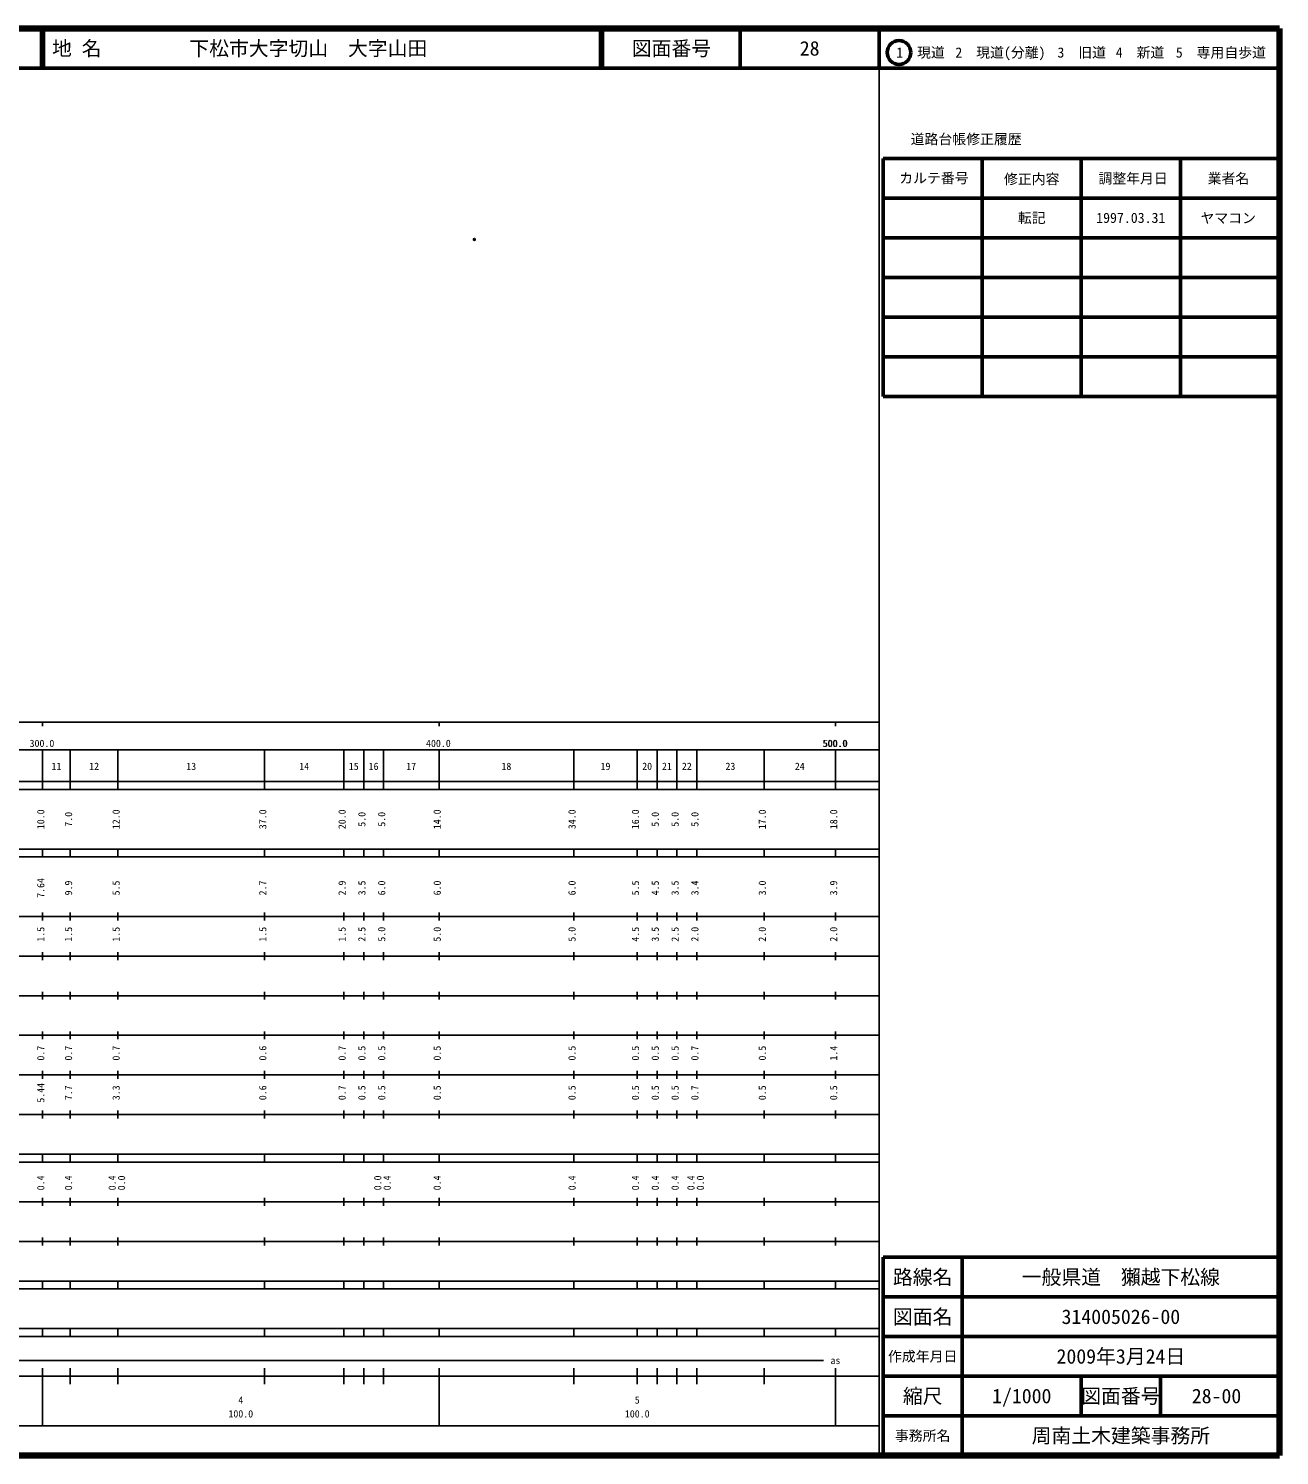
# Model space of a CAD drawing. Units: millimetres on the paper. Extents: x 40 to 680, y 20 to 380.
# Drawn here: x 364.5 to 680, y 20 to 380 of the extents above; entities that cross this region are included whole.
import ezdxf
from ezdxf.enums import TextEntityAlignment as Align

# ---------------------------------------------------------------- set-up
doc = ezdxf.new("R2010")
doc.units = ezdxf.units.MM
doc.header["$PDMODE"] = 32
doc.header["$PDSIZE"] = 0.5
doc.layers.add('M-OTRS', color=6, linetype='Continuous')
doc.layers.add('M-TTL-TXT', color=7, linetype='Continuous')
for name, color, linetype, lineweight in [('M-TTL', 2, 'Continuous', 140), ('M-TTL-BAND', 7, 'Continuous', 25), ('M-TTL-FRAM', 2, 'Continuous', 50), ('M-TTL-LINE', 7, 'Continuous', 50)]:
    doc.layers.add(name, color=color, linetype=linetype, lineweight=lineweight)
doc.styles.add('ＭＳ ゴシック', font='')
doc.styles.get('ＭＳ ゴシック').set_extended_font_data('MS Gothic')

msp = doc.modelspace()

# ---------------------------------------------------------------- linework, layer by layer
at = {"layer": 'M-OTRS'}
msp.add_point((476.911, 326.785), dxfattribs=at)
at = {"layer": 'M-TTL'}
for p, q in [((680, 380), (40, 380)), ((680, 20), (680, 380)), ((40, 20), (680, 20))]:
    msp.add_line(p, q, dxfattribs=at)
at = {"layer": 'M-TTL-BAND'}
for p, q in [((579, 20), (579, 370)), ((40, 205), (579, 205)), ((368, 205), (368, 204)), ((468, 205), (468, 204)), ((568, 205), (568, 204)), ((68, 198), (579, 198)), ((368, 188), (368, 198)), ((375, 188), (375, 198)), ((387, 188), (387, 198)), ((424, 188), (424, 198)), ((444, 188), (444, 198)), ((449, 188), (449, 198)), ((454, 188), (454, 198)), ((468, 188), (468, 198)), ((502, 188), (502, 198)), ((518, 188), (518, 198)), ((523, 188), (523, 198)), ((528, 188), (528, 198)), ((533, 188), (533, 198)), ((550, 188), (550, 198)), ((568, 188), (568, 198)), ((40, 190), (579, 190)), ((40, 188), (579, 188)), ((40, 173), (579, 173)), ((368, 171), (368, 173)), ((375, 171), (375, 173)), ((387, 171), (387, 173)), ((424, 171), (424, 173)), ((444, 171), (444, 173)), ((449, 171), (449, 173)), ((454, 171), (454, 173)), ((468, 171), (468, 173)), ((502, 171), (502, 173)), ((518, 171), (518, 173)), ((523, 171), (523, 173)), ((528, 171), (528, 173)), ((533, 171), (533, 173)), ((550, 171), (550, 173)), ((568, 171), (568, 173)), ((40, 171), (579, 171)), ((40, 156), (579, 156)), ((368, 155), (368, 157)), ((375, 155), (375, 157)), ((387, 155), (387, 157)), ((424, 155), (424, 157)), ((444, 155), (444, 157)), ((449, 155), (449, 157)), ((454, 155), (454, 157)), ((468, 155), (468, 157)), ((502, 155), (502, 157)), ((518, 155), (518, 157)), ((523, 155), (523, 157)), ((528, 155), (528, 157)), ((533, 155), (533, 157)), ((550, 155), (550, 157)), ((568, 155), (568, 157)), ((46, 146), (579, 146)), ((368, 145), (368, 147)), ((375, 145), (375, 147)), ((387, 145), (387, 147)), ((424, 145), (424, 147)), ((444, 145), (444, 147)), ((449, 145), (449, 147)), ((454, 145), (454, 147)), ((468, 145), (468, 147)), ((502, 145), (502, 147)), ((518, 145), (518, 147)), ((523, 145), (523, 147)), ((528, 145), (528, 147)), ((533, 145), (533, 147)), ((550, 145), (550, 147)), ((568, 145), (568, 147)), ((368, 135), (368, 137)), ((375, 135), (375, 137)), ((387, 135), (387, 137)), ((424, 135), (424, 137)), ((444, 135), (444, 137)), ((449, 135), (449, 137)), ((454, 135), (454, 137)), ((468, 135), (468, 137)), ((502, 135), (502, 137)), ((518, 135), (518, 137)), ((523, 135), (523, 137)), ((528, 135), (528, 137)), ((533, 135), (533, 137)), ((550, 135), (550, 137)), ((568, 135), (568, 137)), ((52, 136), (579, 136)), ((46, 126), (579, 126)), ((368, 125), (368, 127)), ((375, 125), (375, 127)), ((387, 125), (387, 127)), ((424, 125), (424, 127)), ((444, 125), (444, 127)), ((449, 125), (449, 127)), ((454, 125), (454, 127)), ((468, 125), (468, 127)), ((502, 125), (502, 127)), ((518, 125), (518, 127)), ((523, 125), (523, 127)), ((528, 125), (528, 127)), ((533, 125), (533, 127)), ((550, 125), (550, 127)), ((568, 125), (568, 127)), ((52, 116), (579, 116)), ((368, 115), (368, 117)), ((375, 115), (375, 117)), ((387, 115), (387, 117)), ((424, 115), (424, 117)), ((444, 115), (444, 117)), ((449, 115), (449, 117)), ((454, 115), (454, 117)), ((468, 115), (468, 117)), ((502, 115), (502, 117)), ((518, 115), (518, 117)), ((523, 115), (523, 117)), ((528, 115), (528, 117)), ((533, 115), (533, 117)), ((550, 115), (550, 117)), ((568, 115), (568, 117)), ((46, 106), (579, 106)), ((368, 105), (368, 107)), ((375, 105), (375, 107)), ((387, 105), (387, 107)), ((424, 105), (424, 107)), ((444, 105), (444, 107)), ((449, 105), (449, 107)), ((454, 105), (454, 107)), ((468, 105), (468, 107)), ((502, 105), (502, 107)), ((518, 105), (518, 107)), ((523, 105), (523, 107)), ((528, 105), (528, 107)), ((533, 105), (533, 107)), ((550, 105), (550, 107)), ((568, 105), (568, 107)), ((40, 96), (579, 96)), ((40, 94), (579, 94)), ((368, 94), (368, 96)), ((375, 94), (375, 96)), ((387, 94), (387, 96)), ((424, 94), (424, 96)), ((444, 94), (444, 96)), ((449, 94), (449, 96)), ((454, 94), (454, 96)), ((468, 94), (468, 96)), ((502, 94), (502, 96)), ((518, 94), (518, 96)), ((523, 94), (523, 96)), ((528, 94), (528, 96)), ((533, 94), (533, 96)), ((550, 94), (550, 96)), ((568, 94), (568, 96)), ((49, 84), (579, 84)), ((368, 83), (368, 85)), ((375, 83), (375, 85)), ((387, 83), (387, 85)), ((424, 83), (424, 85)), ((444, 83), (444, 85)), ((449, 83), (449, 85)), ((454, 83), (454, 85)), ((468, 83), (468, 85)), ((502, 83), (502, 85)), ((518, 83), (518, 85)), ((523, 83), (523, 85)), ((528, 83), (528, 85)), ((533, 83), (533, 85)), ((550, 83), (550, 85)), ((568, 83), (568, 85)), ((40, 74), (579, 74)), ((368, 73), (368, 75)), ((375, 73), (375, 75)), ((387, 73), (387, 75)), ((424, 73), (424, 75)), ((444, 73), (444, 75)), ((449, 73), (449, 75)), ((454, 73), (454, 75)), ((468, 73), (468, 75)), ((502, 73), (502, 75)), ((518, 73), (518, 75)), ((523, 73), (523, 75)), ((528, 73), (528, 75)), ((533, 73), (533, 75)), ((550, 73), (550, 75)), ((568, 73), (568, 75)), ((40, 64), (579, 64)), ((40, 62), (579, 62)), ((368, 62), (368, 64)), ((375, 62), (375, 64)), ((387, 62), (387, 64)), ((424, 62), (424, 64)), ((444, 62), (444, 64)), ((449, 62), (449, 64)), ((454, 62), (454, 64)), ((468, 62), (468, 64)), ((502, 62), (502, 64)), ((518, 62), (518, 64)), ((523, 62), (523, 64)), ((528, 62), (528, 64)), ((533, 62), (533, 64)), ((550, 62), (550, 64)), ((568, 62), (568, 64)), ((40, 52), (579, 52)), ((368, 50), (368, 52)), ((375, 50), (375, 52)), ((387, 50), (387, 52)), ((424, 50), (424, 52)), ((444, 50), (444, 52)), ((449, 50), (449, 52)), ((454, 50), (454, 52)), ((468, 50), (468, 52)), ((502, 50), (502, 52)), ((518, 50), (518, 52)), ((523, 50), (523, 52)), ((528, 50), (528, 52)), ((533, 50), (533, 52)), ((550, 50), (550, 52)), ((568, 50), (568, 52)), ((40, 50), (579, 50)), ((71, 44), (565, 44)), ((40, 40), (579, 40)), ((368, 27.5), (368, 42)), ((375, 38), (375, 42)), ((387, 38), (387, 42)), ((424, 38), (424, 42)), ((444, 38), (444, 42)), ((449, 38), (449, 42)), ((454, 38), (454, 42)), ((468, 27.5), (468, 42)), ((502, 38), (502, 42)), ((518, 38), (518, 42)), ((523, 38), (523, 42)), ((528, 38), (528, 42)), ((533, 38), (533, 42)), ((550, 38), (550, 42)), ((568, 27.5), (568, 42)), ((68, 27.5), (579, 27.5))]:
    msp.add_line(p, q, dxfattribs=at)
at = {"layer": 'M-TTL-FRAM'}
for p, q in [((580, 347.197), (580, 287.197)), ((580, 347.197), (680, 347.197)), ((580, 287.197), (680, 287.197)), ((680, 70), (580, 70)), ((580, 70), (580, 20))]:
    msp.add_line(p, q, dxfattribs=at)
at = {"layer": 'M-TTL-LINE'}
for p, q in [((367.75, 380), (367.75, 370)), ((368.25, 380), (368.25, 370)), ((508.747, 380), (508.747, 370)), ((509.247, 380), (509.247, 370)), ((543.997, 380), (543.997, 370)), ((579, 380), (579, 370)), ((40, 370), (680, 370)), ((605, 347.197), (605, 287.197)), ((630, 347.197), (630, 287.197)), ((655, 347.197), (655, 287.197)), ((580, 337.197), (680, 337.197)), ((580, 327.197), (680, 327.197)), ((580, 317.197), (680, 317.197)), ((580, 307.197), (680, 307.197)), ((580, 297.197), (680, 297.197)), ((600, 70), (600, 20)), ((680, 60), (580, 60)), ((680, 50), (580, 50)), ((680, 40), (580, 40)), ((630, 40), (630, 30)), ((650, 40), (650, 30)), ((680, 30), (580, 30))]:
    msp.add_line(p, q, dxfattribs=at)
msp.add_circle((584.031, 373.958), 3, dxfattribs=at)

# ---------------------------------------------------------------- texts
at = {"layer": 'M-TTL-BAND', "style": 'ＭＳ ゴシック'}
for s, p in [('300.0', (367.844, 198.195)), ('400.0', (467.844, 198.195)), ('500.0', (567.844, 198.195)), ('500.0', (568, 198.195)), ('11', (371.5, 192.405)), ('12', (381, 192.405)), ('13', (405.5, 192.405)), ('14', (434, 192.405)), ('15', (446.5, 192.405)), ('16', (451.5, 192.405)), ('17', (461, 192.405)), ('18', (485, 192.405)), ('19', (510, 192.405)), ('20', (520.5, 192.405)), ('21', (525.5, 192.405)), ('22', (530.5, 192.405)), ('23', (541.5, 192.405)), ('24', (559, 192.405)), ('as', (568, 42.5)), ('4', (418, 32.523)), ('5', (518, 32.523)), ('100.0', (418, 29.033)), ('100.0', (518, 29.033))]:
    msp.add_text(s, height=1.833, dxfattribs=at).set_placement(p, align=Align.BOTTOM_CENTER)
for s, p in [('10.0', (369, 180.5)), ('7.0', (376, 180.5)), ('12.0', (388, 180.5)), ('37.0', (425, 180.5)), ('20.0', (445, 180.5)), ('5.0', (450, 180.5)), ('5.0', (455, 180.5)), ('14.0', (469, 180.5)), ('34.0', (503, 180.5)), ('16.0', (519, 180.5)), ('5.0', (524, 180.5)), ('5.0', (529, 180.5)), ('5.0', (534, 180.5)), ('17.0', (551, 180.5)), ('18.0', (569, 180.5)), ('7.64', (369, 163.174)), ('9.9', (376, 163.174)), ('5.5', (388, 163.174)), ('2.7', (425, 163.174)), ('2.9', (445, 163.174)), ('3.5', (450, 163.174)), ('6.0', (455, 163.174)), ('6.0', (469, 163.174)), ('6.0', (503, 163.174)), ('5.5', (519, 163.174)), ('4.5', (524, 163.174)), ('3.5', (529, 163.174)), ('3.4', (534, 163.174)), ('3.0', (551, 163.174)), ('3.9', (569, 163.174)), ('1.5', (369, 151.5)), ('1.5', (376, 151.5)), ('1.5', (388, 151.5)), ('1.5', (425, 151.5)), ('1.5', (445, 151.5)), ('2.5', (450, 151.5)), ('5.0', (455, 151.5)), ('5.0', (469, 151.5)), ('5.0', (503, 151.5)), ('4.5', (519, 151.5)), ('3.5', (524, 151.5)), ('2.5', (529, 151.5)), ('2.0', (534, 151.5)), ('2.0', (551, 151.5)), ('2.0', (569, 151.5)), ('0.7', (369, 121.5)), ('0.7', (376, 121.5)), ('0.7', (388, 121.5)), ('0.6', (425, 121.5)), ('0.7', (445, 121.5)), ('0.5', (450, 121.5)), ('0.5', (455, 121.5)), ('0.5', (469, 121.5)), ('0.5', (503, 121.5)), ('0.5', (519, 121.5)), ('0.5', (524, 121.5)), ('0.5', (529, 121.5)), ('0.7', (534, 121.5)), ('0.5', (551, 121.5)), ('1.4', (569, 121.5)), ('5.44', (369, 111.5)), ('7.7', (376, 111.5)), ('3.3', (388, 111.5)), ('0.6', (425, 111.5)), ('0.7', (445, 111.5)), ('0.5', (450, 111.5)), ('0.5', (455, 111.5)), ('0.5', (469, 111.5)), ('0.5', (503, 111.5)), ('0.5', (519, 111.5)), ('0.5', (524, 111.5)), ('0.5', (529, 111.5)), ('0.7', (534, 111.5)), ('0.5', (551, 111.5)), ('0.5', (569, 111.5)), ('0.4', (369, 88.764)), ('0.4', (376, 88.764)), ('0.4', (387, 88.764)), ('0.0', (389.37, 88.764)), ('0.0', (454, 88.764)), ('0.4', (456.37, 88.764)), ('0.4', (469, 88.764)), ('0.4', (503, 88.764)), ('0.4', (519, 88.764)), ('0.4', (524, 88.764)), ('0.4', (529, 88.764)), ('0.4', (533, 88.764)), ('0.0', (535.37, 88.764))]:
    msp.add_text(s, height=1.833, rotation=90, dxfattribs=at).set_placement(p, align=Align.BOTTOM_CENTER)
at = {"layer": 'M-TTL-TXT', "style": 'ＭＳ ゴシック'}
for s, p in [('地 名', (370.38, 375)), ('下松市大字切山\u3000大字山田', (405.024, 375))]:
    msp.add_text(s, height=3.666, dxfattribs=at).set_placement(p, align=Align.MIDDLE_LEFT)
for s, height, p in [('図面番号', 3.666, (526.622, 375)), ('28', 3.666, (561.497, 375)), ('1\u3000現道', 2.566, (589.448, 373.958)), ('2\u3000現道(分離)', 2.566, (609.619, 373.958)), ('3\u3000旧道', 2.566, (630.121, 373.958)), ('4\u3000新道', 2.566, (644.824, 373.958)), ('5\u3000専用自歩道', 2.566, (665.228, 373.958)), ('道路台帳修正履歴', 2.566, (600.968, 352.113)), ('カルテ番号', 2.566, (592.839, 342.277)), ('修正内容', 2.566, (617.509, 342.023)), ('調整年月日', 2.566, (643.089, 342.197)), ('業者名', 2.566, (667.134, 342.197)), ('転記', 2.566, (617.5, 332.245)), ('1997.03.31', 2.566, (642.5, 332.245)), ('ヤマコン', 2.566, (667.077, 332.189)), ('路線名', 3.666, (590, 65)), ('路線名', 3.666, (590, 65)), ('一般県道\u3000獺越下松線', 3.666, (640, 65)), ('図面名', 3.666, (590, 55)), ('図面名', 3.666, (590, 55)), ('314005026-00', 3.666, (640, 55)), ('2009年3月24日', 3.666, (640, 45)), ('作成年月日', 2.566, (590, 45)), ('作成年月日', 2.566, (590, 45)), ('縮尺', 3.666, (590, 35)), ('縮尺', 3.666, (590, 35)), ('1/1000', 3.666, (615, 35)), ('図面番号', 3.666, (640, 35)), ('図面番号', 3.666, (640, 35)), ('28-00', 3.666, (664.125, 35)), ('事務所名', 2.566, (590, 25)), ('事務所名', 2.566, (590, 25)), ('周南土木建築事務所', 3.666, (640, 25))]:
    msp.add_text(s, height=height, dxfattribs=at).set_placement(p, align=Align.MIDDLE_CENTER)

doc.saveas('drawing.dxf')
